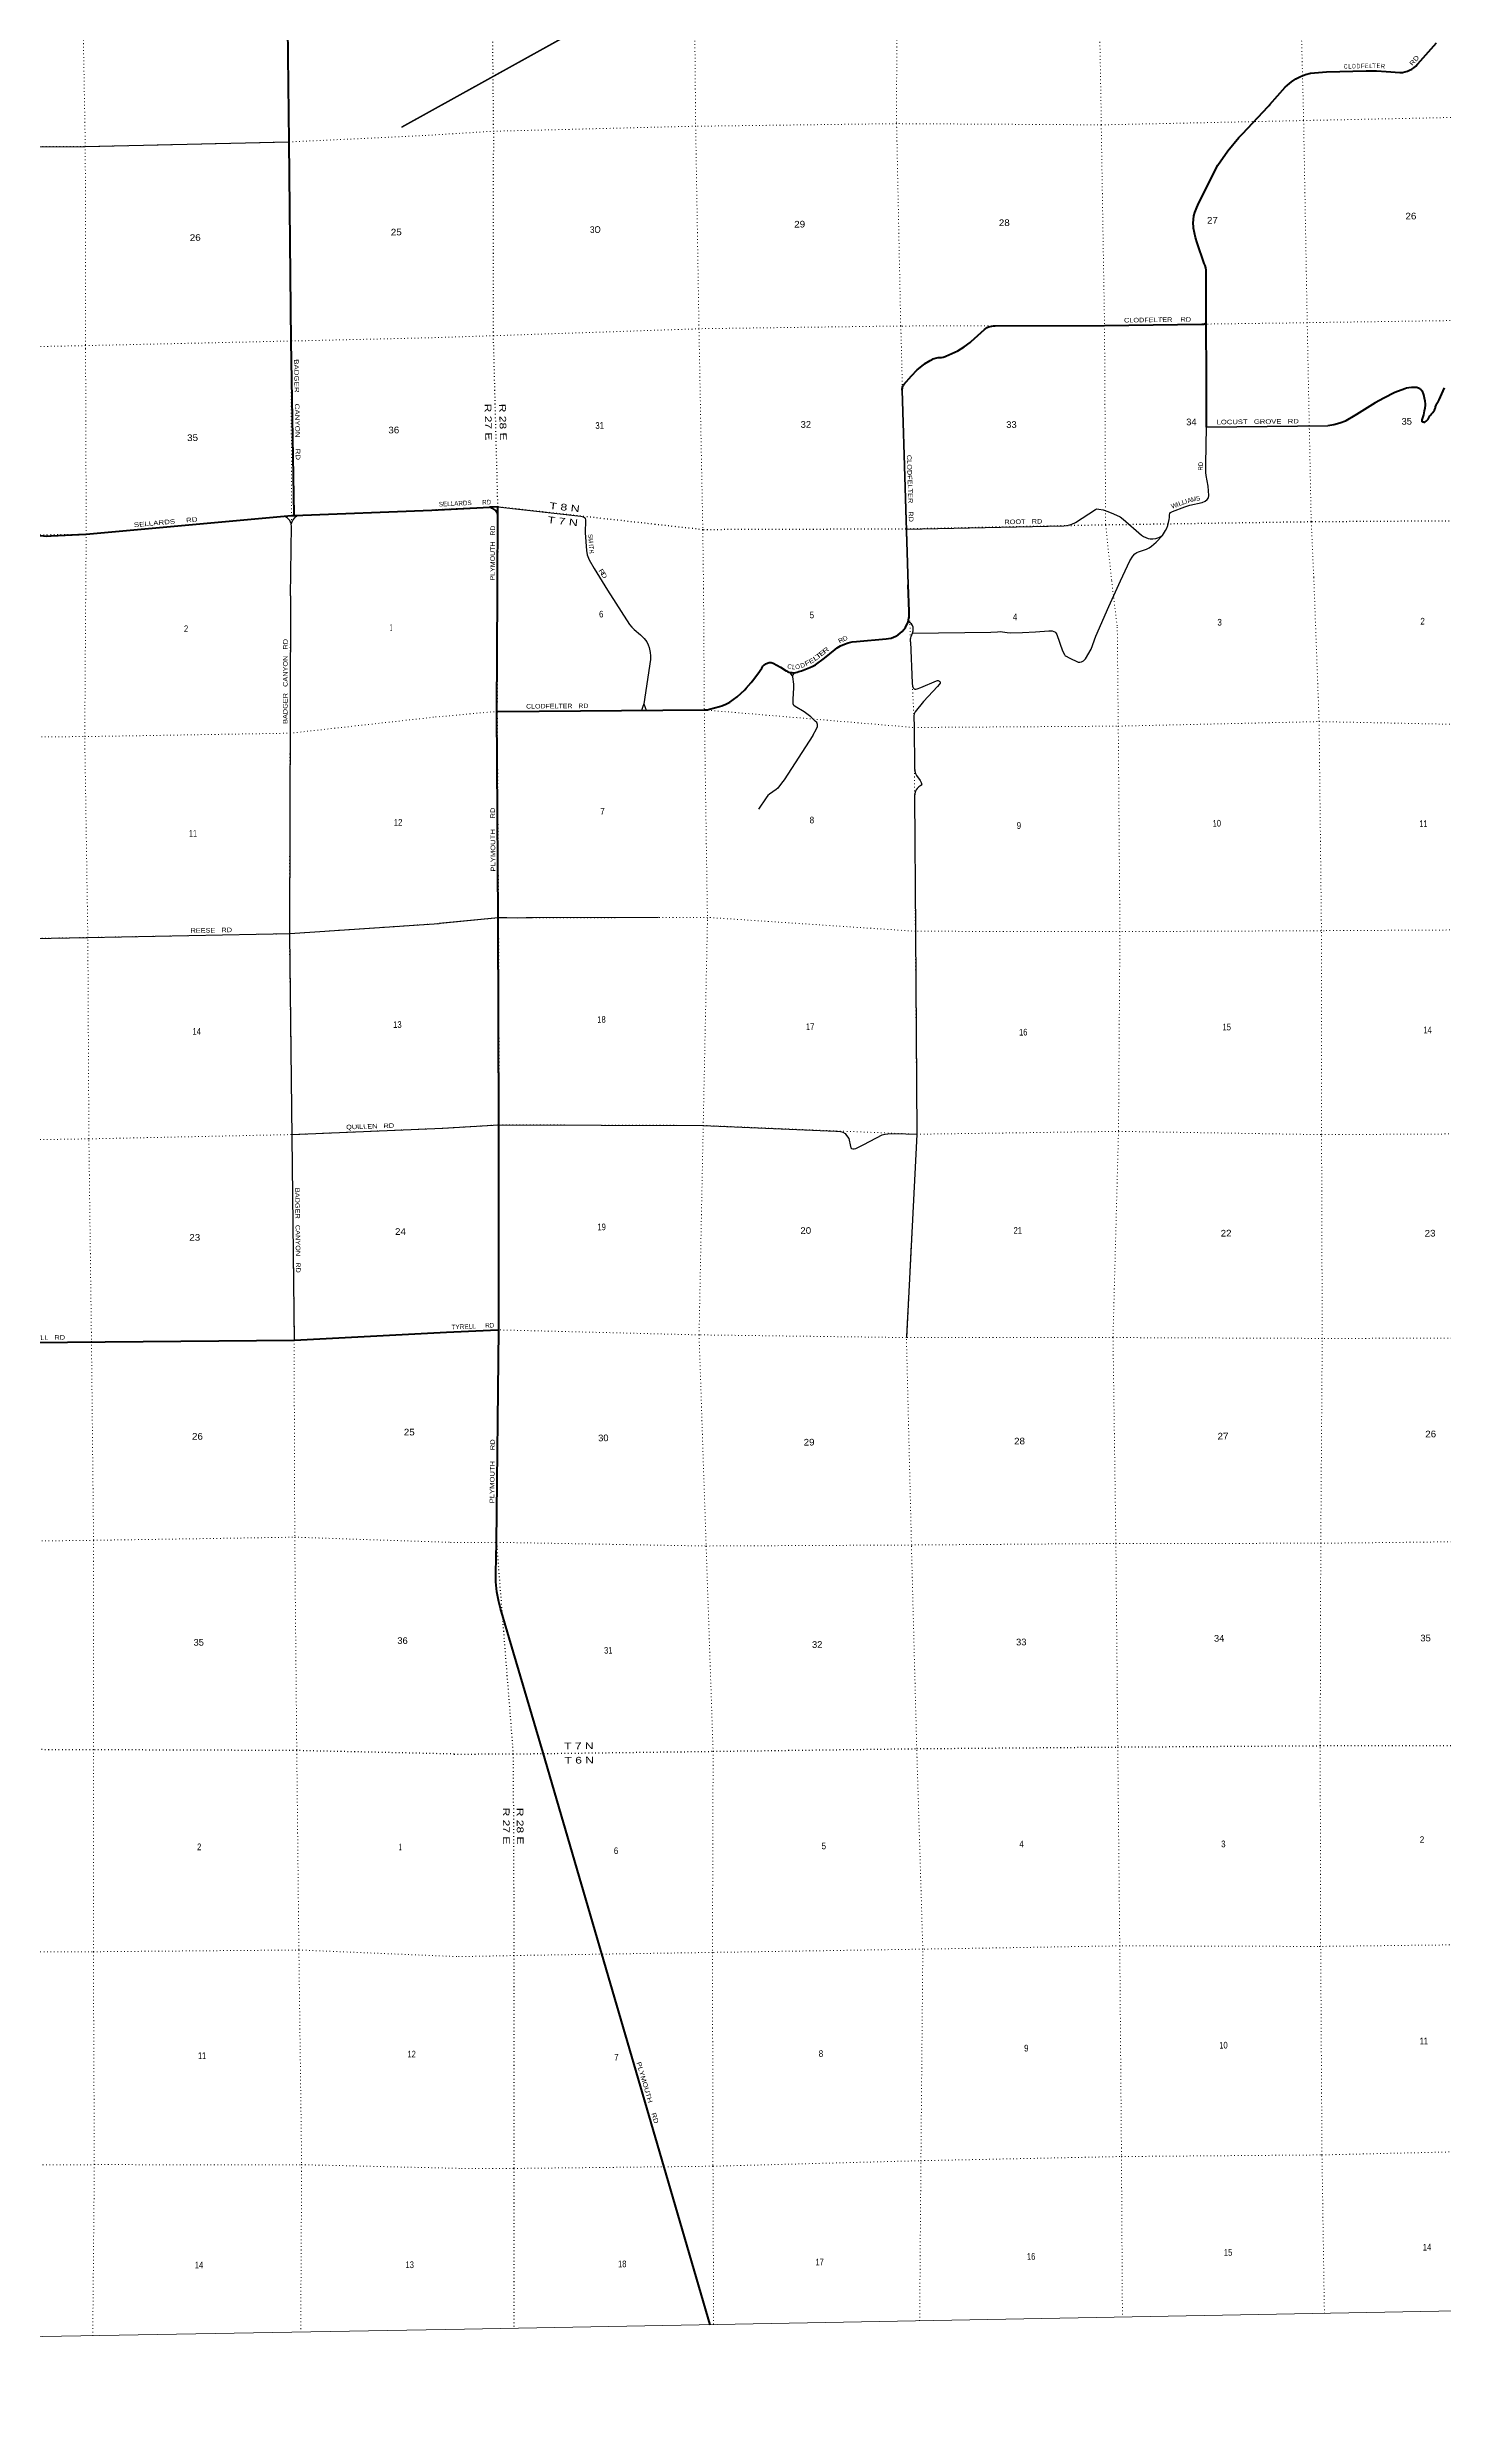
# Model space of a CAD drawing. Header units: feet. Extents: x 245918 to 509309, y -547785 to -360805.
# Drawn here: x 402847 to 439600, y -547785 to -485445 of the extents above; entities that cross this region are included whole.
import ezdxf
from ezdxf.enums import TextEntityAlignment as Align

# ---------------------------------------------------------------- set-up
doc = ezdxf.new("R2010")
doc.units = ezdxf.units.FT
doc.header["$LTSCALE"] = 60
doc.header["$PDMODE"] = 32
doc.header["$PDSIZE"] = 30
doc.linetypes.add('DOTTED', pattern=[1.5, 0.3, -1.2])
for name, color, linetype, lineweight in [('26', 7, 'Continuous', 40), ('27', 7, 'Continuous', 13), ('29', 7, 'Continuous', 25), ('34', 7, 'Continuous', 25), ('4', 7, 'Continuous', 13), ('6', 7, 'DOTTED', 25), ('7', 7, 'DOTTED', 13)]:
    doc.layers.add(name, color=color, linetype=linetype, lineweight=lineweight)
doc.layers.add('30', color=7, linetype='Continuous')

msp = doc.modelspace()

# ---------------------------------------------------------------- linework, layer by layer
at = {"layer": '26', "lineweight": 35}
for p, q in [((425505.51, -499582.57), (425350.39, -494462.78)), ((436552.56, -495401.08), (433358.96, -495439.23))]:
    msp.add_line(p, q, dxfattribs=at)
at = {"layer": '26'}
for p, q in [((409343.52, -497762.93), (412968.66, -497619.01)), ((412968.66, -497619.01), (414488.83, -497546.63))]:
    msp.add_line(p, q, dxfattribs=at)
for points in [[(409343.52, -497762.93), (409343.05, -497737.07), (409261.31, -493180.64), (409208.88, -487933.39), (409149.44, -482642.09)], [(433358.96, -495439.23), (433352.75, -491381.75), (433352.82, -491368.59), (433349.28, -491307.48), (433339.37, -491247.08), (433323.2, -491188.04), (433300.95, -491131.02), (433112.18, -490589.17), (433069.36, -490448.12), (433015.57, -490198.41), (433011.78, -490166.81), (433006.99, -490070.85), (433012.27, -489974.91), (433027.54, -489880.04), (433052.64, -489787.29), (433087.31, -489697.68), (433146.53, -489554.88), (433304.6, -489242.6), (433345.06, -489150.81), (433659.26, -488540.04), (433916.47, -488162.28), (434211.75, -487813.48), (434306.22, -487716.14), (434982.64, -486997.11), (435006.34, -486971.91), (435028.49, -486947.11), (435431.63, -486495.48), (435489.56, -486439.14), (435595.83, -486351.72), (435710.66, -486275.88), (435832.79, -486212.47), (435960.88, -486162.16), (436093.52, -486125.53), (436413.19, -486093.23), (436518.66, -486089.94), (437564.6, -486062.28), (437833.58, -486058.44), (438084.39, -486080.34), (438450.18, -486107.28), (438516.15, -486102.41), (438581.25, -486090.68), (438644.77, -486072.2), (438706.01, -486047.19), (438764.29, -486015.91), (438818.99, -485978.71), (438869.5, -485935.99), (438915.27, -485888.23), (438922.43, -485879.79), (439412.14, -485321.57)], [(425350.39, -494462.78), (425350.75, -494436.86), (425353.82, -494411.13), (425359.56, -494385.85), (425367.92, -494361.32), (425378.79, -494337.79), (425391.34, -494316.6), (425589.17, -494088.52), (425740.55, -493933.29), (425907.34, -493794.73), (425934.01, -493775.17), (426083.31, -493683.22), (426139.09, -493654.71), (426164.24, -493641.86), (426189.09, -493630.86), (426223.06, -493619.26), (426258.84, -493611.09), (426295.28, -493606.7), (426306.98, -493606.52), (426332.15, -493606.15), (426356.98, -493604.36), (426381.05, -493602.62), (426429.48, -493593.97), (426450.4, -493587.96), (426475.38, -493580.78), (426500.4, -493569.35), (426815.97, -493425.25), (426981.28, -493326), (427135.3, -493210.01), (427164.04, -493185.41), (427514.78, -492866.4), (427549.48, -492840.46), (427586.7, -492818.29), (427626.04, -492800.14), (427667.05, -492786.19), (427709.3, -492776.61), (427752.32, -492771.5), (427795.64, -492770.92), (427797.61, -492771), (430674.1, -492760.04), (433238.31, -492728.37), (433262.65, -492728.07), (433288.31, -492725.14), (433293.25, -492723.89), (433302.29, -492720.55), (433310.94, -492716.29), (433319.09, -492711.15), (433326.67, -492705.18), (433333.57, -492698.46), (433339.74, -492691.04), (433345.1, -492683.03), (433349.59, -492674.5), (433353.16, -492665.55)], [(439035.57, -495289.03), (439034.16, -495280.65), (439033.07, -495267.36), (439033.39, -495254.03), (439035.09, -495240.81), (439035.22, -495240.25), (439042.67, -495214.94), (439050.97, -495190.25), (439076.39, -495114.6), (439099.81, -495009.91), (439114.1, -494932.87), (439119.42, -494870.07), (439121.54, -494845.07), (439119.85, -494820.07), (439115.61, -494757.22), (439100.53, -494670.48), (439076.47, -494585.79), (439057.17, -494534.78), (439048.36, -494514.06), (439037.44, -494494.37), (439024.52, -494475.94), (439009.74, -494458.95), (438993.27, -494443.61), (438975.29, -494430.07), (438955.98, -494418.48), (438935.58, -494408.98), (438914.29, -494401.66), (438892.35, -494396.6), (438888.52, -494395.97), (438820.64, -494390.04), (438752.52, -494391.24), (438684.9, -494399.56), (438618.51, -494414.9), (438580.53, -494427.07), (438312.73, -494528.52), (438026.66, -494670.76), (437795.86, -494793.44), (437304.26, -495104.71), (437263.68, -495132.48), (437026.58, -495274.12), (437018.96, -495277.51), (436868.1, -495334.93), (436712.06, -495376.27), (436552.56, -495401.08)], [(439078.07, -495307.82), (439090.06, -495305.7), (439101.77, -495302.34), (439113.06, -495297.77), (439113.14, -495297.73), (439138.19, -495281.84), (439163.02, -495256.87), (439165.61, -495254.26), (439190.03, -495223.91), (439211.14, -495191.19), (439213.05, -495187.82), (439219.91, -495173.96), (439238.51, -495142.49), (439260.31, -495113.15), (439285.05, -495086.24), (439289.88, -495081.67), (439315.17, -495054.6), (439337.49, -495025.02), (439356.6, -494993.28), (439372.29, -494959.71), (439384.38, -494924.69), (439390.11, -494899.38), (439402.6, -494860.1), (439419.13, -494822.34), (439425.29, -494811.52), (439439.56, -494786.42), (439455.38, -494761.52), (439460.87, -494752.88), (439479.93, -494714.87), (439624.26, -494400.18)], [(439078.08, -495307.87), (439073.67, -495308.36), (439069.23, -495308.39), (439064.81, -495307.95), (439060.47, -495307.05), (439056.24, -495305.71), (439052.17, -495303.93), (439048.32, -495301.74), (439044.71, -495299.15), (439041.4, -495296.2), (439038.41, -495292.92), (439035.78, -495289.35), (439035.57, -495289.02)], [(393120.87, -498281.91), (393122.95, -498281.88), (398516.2, -498315.9), (402385.45, -498287.08), (402644.22, -498292.36), (402828.53, -498301.54), (402943.79, -498297.48), (403869.11, -498254.35), (409274.87, -497765.66), (409343.52, -497762.93)], [(414694.21, -499779.25), (414706.47, -497536.26), (414488.83, -497546.63)], [(414704.07, -497738.19), (414702.06, -497731.94), (414691.43, -497704.93), (414678.04, -497679.17), (414662.03, -497654.96), (414643.58, -497632.55), (414622.88, -497612.19), (414600.17, -497594.11), (414575.7, -497578.5), (414549.72, -497565.54), (414522.54, -497555.36), (414519.44, -497554.56), (414488.83, -497546.63)], [(414681.4, -502917.21), (414706.4, -502917.03), (420139.64, -502878.23), (420163.8, -502877.64), (420220.11, -502872.02), (420275.52, -502860.55), (420536.02, -502787.79), (420598.37, -502768.75), (420708.2, -502725.18), (420812.88, -502670.38), (420911.25, -502604.93), (421002.24, -502529.56), (421203.25, -502346.45), (421243.5, -502305.87), (421372.95, -502159.57), (421407.13, -502115.26), (421549.19, -501927.07), (421648.93, -501776.14), (421680.15, -501730.05), (421682.88, -501726.14), (421693.39, -501713.1), (421711.4, -501695), (421731.19, -501678.89), (421752.56, -501664.93), (421775.27, -501653.29), (421799.08, -501644.08), (421823.71, -501637.41), (421848.91, -501633.36), (421874.4, -501631.95), (421899.89, -501633.23), (421925.11, -501637.15), (421949.78, -501643.7), (422144.09, -501755.82), (422291.02, -501845.63), (422299.38, -501850.69), (422332.26, -501867.74), (422366.74, -501881.26), (422402.45, -501891.1), (422438.99, -501897.16), (422475.96, -501899.36), (422512.96, -501897.68), (422549.58, -501892.15), (422585.42, -501882.82), (422624.62, -501870.7), (422701.73, -501845.93), (422919.57, -501762.72), (422997.4, -501726.64), (423063.34, -501687.74), (423302.92, -501514.03), (423582.35, -501285.16), (423634.59, -501248.15), (423727.75, -501193.18), (423826.15, -501148.26), (423928.71, -501113.86), (424034.29, -501090.38), (424141.76, -501078.06), (424922.57, -501009.74), (424990.39, -501001.73), (425057.01, -500986.68), (425121.69, -500964.75), (425183.72, -500936.18), (425242.42, -500901.29), (425297.15, -500860.44), (425347.32, -500814.1), (425392.37, -500762.77), (425431.8, -500707.01), (425465.19, -500647.44), (425492.17, -500584.7), (425512.45, -500519.49), (425525.79, -500452.51), (425526.66, -500446.34), (425527.38, -500441.44), (425534.18, -500366.19), (425533.08, -500290.64), (425505.51, -499582.57)], [(414727.42, -519191.71), (414733.73, -513794.07), (414715.54, -508352.54), (414681.4, -502917.21), (414694.21, -499779.25)], [(393184.86, -500155.48), (393391.8, -508948.29), (393396.5, -519600.47), (393398.53, -519602.46), (409348.85, -519464.88), (413355.57, -519253.43)], [(413355.56, -519253.39), (414702.42, -519192.83), (414727.42, -519191.71)], [(420292.64, -545369.65), (419084.2, -541219.03), (417444.25, -535610.97), (415893.75, -530315.05), (414777.82, -526519.72), (414728.18, -526343.68), (414675.62, -526083.8), (414650.51, -525819.85), (414651.25, -525588.56), (414667.09, -524780.65), (414727.42, -519191.71)]]:
    msp.add_lwpolyline(points, dxfattribs=at)
at = {"layer": '29'}
for p, q in [((425568.67, -501088.07), (425612.79, -502176.31)), ((425617.5, -500858.17), (427680.77, -500834.5)), ((409282.17, -514051.15), (413259.56, -513884.89))]:
    msp.add_line(p, q, dxfattribs=at)
for points in [[(381042, -488299.77), (382266.25, -488283.2), (387623.23, -488223.58), (392940.27, -488176.89), (398398.52, -488058.78), (403845.25, -488055.45), (409208.88, -487933.39)], [(432200.73, -498290.49), (432283.23, -498154.5), (432315.97, -498091.32), (432339.62, -498024.16), (432376.78, -497869.01), (432383.55, -497815.6), (432383.8, -497740.3), (432389.42, -497707.64), (432407.19, -497686.48), (432462.53, -497658.28), (432790.48, -497534.04), (432919.39, -497489.91), (433246.77, -497419.27), (433326.35, -497386.95), (433377.8, -497344.82), (433410.55, -497293.34), (433415.28, -497232.25), (433400.03, -496986.79), (433348.57, -496713), (433339.2, -496626.61), (433338.05, -496408.79), (433358.96, -495439.23)], [(409245.97, -499876.86), (409271.88, -498030.86), (409268.3, -498002.06), (409261.74, -497973.8), (409252.25, -497946.37), (409239.95, -497920.09), (409224.97, -497895.24), (409207.48, -497872.09), (409187.66, -497850.9), (409165.73, -497831.89), (409141.94, -497815.28), (409116.54, -497801.25), (409089.81, -497789.94), (409081.89, -497787.21)], [(409264.63, -497985.9), (409279.87, -497944.37), (409299.37, -497904.65), (409322.91, -497867.2), (409350.24, -497832.41), (409381.06, -497800.66), (409415.02, -497772.32), (409432.87, -497759.65)], [(414706.47, -497536.26), (416891.43, -497780.06), (416961.6, -497798.78), (416984.98, -497817.51), (417003.69, -497831.55), (417011.89, -497884.4), (417004.49, -498218.06), (417039.77, -498684.7), (417057.49, -498795.66), (417108.94, -498926.7), (417237.43, -499160.14), (417592.52, -499727.03)], [(425461.11, -498117.26), (429600.58, -498030.47), (429675.42, -498023.45), (429759.62, -498007.07), (429815.75, -497988.35), (429908.99, -497941.85), (430438.88, -497599.98), (430475.3, -497590.53), (430519.73, -497592.87), (430641.44, -497615.99), (430762.97, -497658.39), (430913.81, -497718.51), (431086.91, -497801.14), (431168.87, -497857.31), (431647.82, -498279.33), (431700.85, -498315.97), (431762.83, -498341.7), (431824.81, -498362.77), (431878.61, -498374.47), (431942.17, -498379.42), (432028.29, -498369.79), (432103.13, -498344.05), (432200.73, -498290.49)], [(431093.92, -499478.94), (431337.17, -498952.48), (431416.69, -498828.45), (431468.14, -498774.63), (431524.73, -498737.07), (431568.71, -498716.13), (431781.54, -498650.6), (431850.67, -498612.87), (431910.18, -498568.7), (432036.48, -498461.05), (432200.73, -498290.49)], [(409245.97, -499876.86), (409224.2, -508790.69), (409341.84, -519465.25)], [(417592.52, -499727.03), (418169.96, -500629.42), (418234.52, -500704.1), (418291.01, -500762.63), (418460.48, -500905.93), (418557.32, -500996.76), (418621.88, -501083.55), (418662.23, -501166.3), (418686.44, -501236.94), (418714.69, -501364.1), (418718.72, -501454.93), (418718.72, -501549.79), (418549.25, -502714.38)], [(427680.77, -500834.5), (427860.11, -500821.14), (427930.73, -500818.11), (428112.31, -500842.34), (428199.06, -500849.4), (428511.78, -500842.34), (428854.76, -500826.19), (429209.84, -500797.93), (429294.58, -500800.95), (429338.97, -500810.04), (429365.2, -500824.16), (429391.43, -500851.41), (429415.63, -500890.78), (429568.97, -501322.71), (429617.39, -501423.63), (429641.6, -501450.87), (429661.77, -501465), (429742.47, -501508.4), (429980.54, -501617.4), (430026.95, -501622.43), (430069.31, -501613.36), (430121.77, -501588.12), (430170.19, -501536.66), (430319.49, -501282.34), (430448.61, -500935.18), (430791.59, -500152.05), (431093.92, -499478.94)], [(425617.5, -500858.17), (425636.79, -500793.87), (425640.82, -500739.38), (425634.77, -500696.99), (425618.63, -500656.62), (425590.38, -500616.25), (425564.16, -500592.03), (425503.63, -500553.68)], [(425568.67, -501088.07), (425568.19, -501010.35), (425572.22, -500977.04), (425580.3, -500945.25), (425617.5, -500858.17)], [(422467.26, -502007.44), (422448.09, -501970.61), (422432.95, -501947.9), (422390.59, -501893.4)], [(422467.26, -502007.44), (422471.29, -501972.63), (422477.34, -501951.94), (422492.47, -501927.21), (422515.67, -501899.46)], [(422996.56, -503551.4), (423092.68, -503371.86), (423118.91, -503314.33), (423122.94, -503290.11), (423120.93, -503258.83), (423098.73, -503211.4), (423060.4, -503170.02), (422939.35, -503057), (422765.85, -502923.78), (422527.78, -502786.53), (422491.46, -502759.28), (422475.33, -502717.91), (422475.33, -502592.77), (422499.54, -502294.05), (422499.53, -502246.62), (422491.47, -502197.17), (422467.26, -502007.44)], [(425612.79, -502176.31), (425619.63, -502253.7), (425633.76, -502295.08), (425662, -502324.34), (425678.14, -502330.4), (425706.39, -502331.41), (425742.7, -502326.36), (425839.55, -502287), (426247.1, -502113.42), (426273.32, -502106.35), (426291.48, -502106.35), (426313.67, -502110.39), (426323.76, -502117.46), (426337.88, -502128.55), (426347.97, -502146.72), (426343.94, -502173.97), (426323.76, -502207.27), (426275.34, -502262.78), (425908.15, -502654.35), (425690.25, -502928.86), (425666.04, -502976.29), (425657.97, -503029.78), (425662, -503340.62), (425670.07, -504390.19)], [(418549.25, -502714.38), (418515.97, -502817.83), (418484.45, -502890.05)], [(418549.25, -502714.38), (418580.53, -502814.8), (418592.64, -502843.06), (418618.79, -502889.09)], [(422996.56, -503551.4), (422239.82, -504713.48), (422174.08, -504806.31)], [(422174.08, -504806.31), (422075.86, -504932.06), (422033.49, -504970.41), (421946.74, -505037.02), (421851.92, -505097.57), (421811.57, -505131.88), (421765.17, -505190.41), (421561.4, -505491.15)], [(425670.07, -504390.19), (425680.17, -504491.12), (425698.32, -504553.69), (425720.52, -504604.15), (425821.4, -504735.34), (425849.64, -504783.79), (425859.73, -504810.02), (425862.76, -504827.69), (425859.74, -504839.8), (425852.67, -504854.94), (425841.57, -504864.52), (425787.1, -504900.85), (425768.94, -504917.51), (425742.71, -504947.28), (425714.47, -504983.61), (425694.29, -505017.92), (425687.23, -505038.61), (425678.15, -505087.06), (425675.23, -505147.32)], [(425675.23, -505147.32), (425694.73, -508707.46), (425733.89, -514050.4), (425458.66, -519392.84)], [(387890.5, -508752.46), (393375.75, -508903.48), (398577.98, -508958.22), (403909.99, -508868.3), (409227.82, -508764.51), (413163.2, -508496.59)], [(418926.9, -508341.88), (415596.58, -508348.71), (415452.44, -508352.33), (415217.35, -508353.49), (414943.23, -508350.88), (414715.54, -508352.54), (413163.2, -508496.85)], [(413259.56, -513884.89), (414733.73, -513794.07), (420110.46, -513810.2), (423604.04, -513957.35)], [(423604.04, -513957.35), (423724.09, -513969.11), (423788.66, -513990.3), (423845.15, -514025.63), (423885.5, -514075.08), (423939.97, -514154.81), (423954.1, -514196.18), (423974.27, -514325.36), (423994.45, -514398.03), (424014.62, -514419.23), (424046.9, -514430.32), (424081.2, -514427.3), (424131.64, -514414.18), (424337.44, -514309.22), (424821.65, -514058.93), (424853.94, -514047.83), (424896.31, -514037.74), (424966.92, -514030.67), (425152.53, -514026.64), (425733.8, -514042.37)]]:
    msp.add_lwpolyline(points, dxfattribs=at)
at = {"layer": '34'}
for p, q in [((412179.11, -487534.98), (426908.84, -479366.08)), ((412179.14, -487541.05), (426908.86, -479372.16))]:
    msp.add_line(p, q, dxfattribs=at)
at = {"layer": '4'}
msp.add_lwpolyline([(252658.03, -364975.08), (284238.76, -364605.82), (315818.96, -364193.12), (347398.55, -363736.98), (378977.49, -363237.41), (410555.7, -362694.39), (442133.15, -362107.94), (473709.75, -361478.06), (505285.47, -360804.74), (509308.75, -543581.54), (477481.62, -544260.21), (445653.59, -544895.11), (413824.71, -545486.24), (381995.06, -546033.57), (350164.67, -546537.12), (318333.63, -546996.89), (286501.99, -547412.88), (254669.8, -547785.08)], close=True, dxfattribs=at)
msp.add_lwpolyline([(252658.03, -364975.08), (284238.76, -364605.82), (315818.96, -364193.12), (347398.55, -363736.98), (378977.49, -363237.41), (410555.7, -362694.39), (442133.15, -362107.94), (473709.75, -361478.06), (505285.47, -360804.74), (509308.75, -543581.54), (477481.62, -544260.21), (445653.59, -544895.11), (413824.71, -545486.24), (381995.06, -546033.57), (350164.67, -546537.12), (318333.63, -546996.89), (286501.99, -547412.88), (254669.8, -547785.08)], close=True, dxfattribs=at)
at = {"layer": '6'}
for p, q in [((414595.11, -487658.46), (414538.91, -482288.82)), ((414589.28, -493032.64), (414595.06, -487655.32)), ((414706.47, -497536.26), (414589.36, -493032.68)), ((414706.47, -497536.26), (414694.21, -499779.25)), ((430705.82, -498012.03), (425447.89, -498119.49)), ((436116.01, -497930.27), (430699.87, -498012.97)), ((441459.88, -497896.27), (436115.99, -497930.28)), ((425447.85, -498119.5), (420102.43, -498136.26))]:
    msp.add_line(p, q, dxfattribs=at)
for points in [[(381208.81, -498405.24), (382426.73, -498384.66), (387717.9, -498350.6), (393122.95, -498281.88), (398516.2, -498315.9), (403869.11, -498254.35), (409274.87, -497765.66), (412968.66, -497619.01)], [(420102.4, -498136.64), (414706.47, -497536.26), (412968.66, -497619.01)], [(414694.21, -499779.25), (414681.4, -502917.21), (414715.54, -508352.54), (414733.73, -513794.07), (414727.42, -519191.71), (414667.09, -524780.65), (415107.14, -530347.93), (415127.87, -535652.94), (415125.76, -541255.28), (415124.77, -545462.96)], [(413554.04, -530351.27), (409411.4, -530259.88), (404059.92, -530239.5), (398734.39, -530225.17), (393406.87, -530198.79), (388003.5, -530152.23), (382737.95, -530069.7), (381732.54, -530130.89)], [(413554.04, -530351.27), (415107.14, -530347.93), (420370.82, -530279.02), (425730.61, -530209.03), (431022.6, -530165.89), (436350.72, -530130.38), (441554.98, -530122.35), (445367.47, -530039.55)]]:
    msp.add_lwpolyline(points, dxfattribs=at)
at = {"layer": '7'}
for p, q in [((419863.77, -482120.57), (419911.15, -487515.11)), ((435814.29, -483291.9), (435914.5, -487368.71)), ((425205.36, -484345.38), (425200.65, -487449.02)), ((430590.63, -487480.27), (430534.92, -484303.04)), ((425200.29, -487451.08), (419907.9, -487519.69)), ((430589.1, -487482.7), (425198.78, -487451.05)), ((425200.55, -487449.01), (425309.46, -492778.2)), ((430587.6, -487484.77), (430673.97, -492757.78)), ((435915.36, -487369.66), (430587.73, -487483.55)), ((435914.48, -487368.69), (436009.14, -492688.95)), ((441316.96, -487258.07), (435915.4, -487369.19)), ((414602.19, -487649.62), (412792.39, -487762.27)), ((419915.26, -487518.7), (414594.89, -487650.07)), ((419911.36, -487521.06), (419998.65, -492847.31)), ((414591.35, -493030.94), (412887.6, -493086.48)), ((420003.89, -492849.33), (414589.91, -493030.98)), ((420001.84, -492834.62), (419997.7, -492834.7)), ((419997.96, -492848.76), (420099.34, -498136.33)), ((425309.26, -492774.9), (420000.81, -492846.88)), ((430675.55, -492760.03), (425307.77, -492776.49)), ((425311.87, -492779.57), (425447.02, -498117.32)), ((430673.99, -492757.78), (430703.13, -498010.14)), ((436009.16, -492689.79), (430674.1, -492760.04)), ((436009.12, -492687.45), (436114.03, -497929.25)), ((441394.44, -492610.05), (436012.05, -492687.47)), ((430703.39, -498014.66), (430862.01, -499483.26)), ((436114.22, -497930.78), (436182.03, -499383.41)), ((420098.53, -498137.79), (420118.89, -499681.22)), ((425447.05, -498114.26), (425505.54, -499583.36))]:
    msp.add_line(p, q, dxfattribs=at)
for points in [[(403855.15, -499969.9), (403869.11, -498254.35), (403852.03, -493365.96), (403845.25, -488055.45), (403748.86, -482640.38), (403630, -477661.83), (403545.62, -472425.33), (403478.86, -467618.44)], [(408788.39, -467596.03), (408902.24, -472349.64), (409043.13, -477504.52), (409149.44, -482642.09), (409208.88, -487933.39), (409261.09, -493170.6), (409274.87, -497765.66), (409245.97, -499876.86)], [(381042, -488299.77), (382266.25, -488283.2), (387623.23, -488223.58), (392940.27, -488176.89), (398398.52, -488058.78), (403845.25, -488055.45), (409208.88, -487933.39), (412792.39, -487762.27)], [(412887.6, -493086.48), (409261.09, -493170.6), (403853.18, -493291.62), (398463.01, -493396.18), (392929.97, -493497.86), (387640.37, -493602.22), (382383.33, -493723.94), (381131.93, -493747.56)], [(404041.06, -545659.12), (404082.67, -541155.58), (404057.49, -535552.94), (404059.92, -530239.5), (404062.59, -524727.25), (404007.07, -519443.86), (403939.57, -514164.47), (403911.88, -508864.48), (403830.55, -503579.62), (403855.15, -499969.9)], [(409245.97, -499876.86), (409235.14, -503488.46), (409217.73, -508764.9), (409282.17, -514051.15), (409341.84, -519465.25), (409358.28, -524645.16), (409411.4, -530259.88), (409466.96, -535507.13), (409540.03, -541141.96), (409515.38, -545562.9)], [(420118.89, -499681.22), (420139.64, -502878.23), (420222.14, -508411.42), (420110.46, -513810.2), (420001.24, -519321.4), (420186.86, -524877.48), (420370.82, -530279.02), (420353.36, -535570.4), (420367.52, -541196.65), (420384.17, -545367.99)], [(425807.57, -545268.83), (425840.64, -541051.12), (425891.2, -535484.37), (425730.61, -530209.03), (425591.17, -524851.15), (425458.66, -519392.84), (425733.8, -514042.37), (425694.66, -508701.44), (425665.32, -503340.32), (425505.51, -499582.57)], [(430862.01, -499483.26), (431009.6, -500699.18), (431035.48, -503304.34), (431079.33, -508711.46), (431041.47, -513966.94), (430897.28, -519392.22), (430973.3, -524811.02), (431022.6, -530165.89), (431074.6, -535398.29), (431119.91, -540941.88), (431145.11, -545170)], [(436461.64, -545070.31), (436397.89, -540898.9), (436363.23, -535415.4), (436350.72, -530130.38), (436365.81, -524804.9), (436404.24, -519414.92), (436386.91, -514053.68), (436383.51, -508684.24), (436322.65, -503184.98), (436182.03, -499383.41)], [(381292.59, -503480.29), (382544.46, -503464.08), (387884.15, -503329.83), (393266.83, -503585.59), (398548.9, -503605.51), (403830.55, -503579.62), (409237.43, -503489.6), (413066.04, -503063.82)], [(413066.04, -503063.82), (414681.4, -502917.21), (420139.64, -502878.23), (425665.32, -503340.32), (431035.48, -503304.34), (436322.65, -503184.98), (441632.27, -503292.19), (444851.32, -503240.12)], [(381381.23, -508849.84), (382591.95, -508785.62), (387895.58, -508749.72), (393394.24, -508903.64), (398560.78, -508957.03), (403910.74, -508865.62), (409165.81, -508768.85), (413163.2, -508496.59)], [(444955.68, -508658.61), (441657.66, -508657.36), (436457.84, -508686.2), (431079.33, -508711.46), (425694.66, -508701.44), (420224.1, -508337.09), (414715.54, -508352.54), (413163.2, -508496.85)], [(381469.58, -514202.27), (382645.36, -514155.36), (387933.01, -514125.46), (393393.67, -514187.44), (398605.93, -514244.51), (403939.57, -514164.47), (409282.17, -514051.15), (413259.56, -513884.89)], [(413259.56, -513884.89), (414733.73, -513794.07), (420110.46, -513810.2), (425733.8, -514042.37), (431041.47, -513966.94), (436386.91, -514053.68), (441685.06, -514024.52), (445058.22, -513982.84)], [(381558.6, -519594.05), (382696.71, -519587.34), (387956.47, -519495.16), (393398.53, -519602.46), (398613.9, -519558), (404011.32, -519511.38), (409341.84, -519465.25), (413355.56, -519253.39)], [(445162.46, -519395.13), (441696.6, -519405.91), (436404.24, -519414.92), (430897.28, -519392.22), (425458.66, -519392.84), (420001.24, -519321.4), (414727.42, -519191.71), (413355.56, -519253.39)], [(381645.07, -524832.43), (382724.36, -524794.39), (387983.83, -524949.21), (393293.46, -524901.27), (398649.1, -524791.13), (404062.59, -524727.25), (409358.28, -524645.16), (413454.42, -524781.2)], [(413454.42, -524781.2), (414667.09, -524780.65), (420186.86, -524877.48), (425591.17, -524851.15), (430973.3, -524811.02), (436365.81, -524804.9), (441687.67, -524745.37), (445264.7, -524703.38)], [(445469.43, -535333.59), (441648.98, -535350.26), (436288.9, -535413.44), (431074.6, -535398.29), (425891.2, -535484.37), (420353.36, -535570.4), (415127.87, -535652.94), (413649.38, -535682.03)], [(381824.17, -535681.66), (382769.17, -535630.18), (388156.61, -535638.56), (393476.2, -535616.73), (398789.84, -535556.75), (404057.49, -535552.94), (409466.96, -535507.13), (413649.38, -535682.03)], [(413749.03, -541254.59), (415125.76, -541255.28), (420367.52, -541196.65), (425840.64, -541051.12), (431119.91, -540941.88), (436397.89, -540898.9), (441729.06, -540775.03), (445572.98, -540710.01)], [(381915.23, -541198.09), (382856.26, -541228.88), (388241.72, -541221.19), (393563.31, -541199.37), (398852.94, -541173.5), (404082.67, -541155.58), (409538.01, -541156.01), (413749.03, -541254.59)]]:
    msp.add_lwpolyline(points, dxfattribs=at)
msp.add_point((430674.01, -492760.04), dxfattribs=at)

# ---------------------------------------------------------------- texts
at = {"layer": '27'}
for s, rotation, width, p in [('C', 1.364, 0.65, (437022.59, -486004.81)), ('L', 0.864, 0.8, (437135, -486001.11)), ('O', 0.864, 0.65, (437237.17, -485998.74)), ('D', 1.364, 0.65, (437354.84, -485995.6)), ('F', 1.364, 0.75, (437471.89, -485992.59)), ('E', 0.222, 0.7, (437574.68, -485990.23)), ('L', 359.379, 0.75, (437685.96, -485989.73)), ('T', 359.689, 0.8, (437771.17, -485988.61)), ('E', 357.265, 0.75, (437882.89, -485989.05)), ('R', 355.265, 0.75, (437999.27, -485999.48)), ('R', 26.382, 1.15, (423759.97, -501098.59)), ('D', 23.102, 1.1, (423867.94, -501051.24)), ('C', 346.209, 0.9, (422370.23, -501790.27)), ('L', 355.633, 0.85, (422489.95, -501808.11)), ('O', 10.884, 0.8, (422605.17, -501799.59)), ('F', 25.484, 1.3, (422872.77, -501697.33)), ('E', 28.704, 1.3, (422989.86, -501639.22)), ('L', 32.36, 1.6, (423103.93, -501562.33)), ('T', 37.072, 1.75, (423181.97, -501502.57)), ('E', 38.072, 1.6, (423276.99, -501426.95)), ('R', 38.072, 1.45, (423372.66, -501352.01))]:
    msp.add_text(s, height=120, rotation=rotation, dxfattribs=dict(at, width=width)).set_placement(p, align=Align.CENTER)
for s, rotation, width, p in [('RD', 48.74, 1.25, (438775.98, -485936.23)), ('CLODFELTER    RD', 0.708, 1.2, (431187.96, -492683.69)), ('BADGER     CANYON     RD', 271.028, 1.3, (409339.74, -493649.66)), ('LOCUST   GROVE   RD', 0.684, 1.25, (433625.89, -495364.21)), ('CLODFELTER    RD', 271.735, 1.2, (425472.37, -496168.61)), ('RD', 2.726, 0.85, (414295.37, -497476.4)), ('SELLARDS     RD', 5.166, 1.3, (405129.13, -498070.16)), ('PLYMOUTH   RD', 89.687, 1.15, (414623.4, -499471.66)), ('CLODFELTER   RD', 0.409, 1.15, (415448.4, -502841.73)), ('PLYMOUTH     RD', 90.36, 1.25, (414638.78, -507128.79)), ('TYRELL', 2.574, 1.05, (413488.62, -519177.61)), ('RD', 2.574, 0.85, (414375.61, -519136.36)), ('TYRELL   RD', 0.494, 1.2, (402146.13, -519457)), ('PLYMOUTH     RD', 89.382, 1.25, (414608.18, -523752.89)), ('PLYMOUTH     RD', 286.3, 1.25, (418353.49, -538470.85))]:
    msp.add_text(s, height=120, rotation=rotation, dxfattribs=dict(at, width=width)).set_placement(p)
msp.add_text('SELLARDS', height=120, rotation=2.726, dxfattribs=at).set_placement((413153.04, -497526.44))
msp.add_text('D', height=120, rotation=18.884, dxfattribs=at).set_placement((422746.45, -501758.23), align=Align.CENTER)
at = {"layer": '30'}
for s, rotation, width, p in [('RD', 88.765, 0.8, (433260.71, -496581.77)), ('ROOT   RD', 1.201, 1.2, (428041.3, -497993.15))]:
    msp.add_text(s, height=120, rotation=rotation, dxfattribs=dict(at, width=width)).set_placement(p)
for s, rotation, width, p in [('W', 20.749, 0.9, (432528.23, -497558.47)), ('L', 20.749, 1.25, (432691.79, -497495.1)), ('L', 18.898, 1.2, (432779.26, -497462.97)), ('I', 18.898, 0.95, (432844.31, -497441.44)), ('A', 15.176, 1.05, (432922.97, -497420.31)), ('M', 13.176, 0.85, (433034.86, -497392.45)), ('S', 12.176, 0.95, (433149.35, -497366.8)), ('S', 274.324, 0.8, (417082.61, -498309.22)), ('M', 274.324, 0.75, (417091.72, -498427.5)), ('T', 274.324, 0.9, (417104.01, -498608.73)), ('H', 275.073, 0.7, (417113.2, -498717.76)), ('R', 302.062, 1.3, (417391.75, -499274.64)), ('D', 302.062, 1.3, (417451.94, -499370.74)), ('BADGER   CANYON   RD', 89.86, 1.2, (409169.9, -502127.98)), ('REESE   RD', 1.118, 1.2, (407162.82, -508734.8)), ('QUILLEN   RD', 1.919, 1.2, (411344.45, -513894.14)), ('BADGER   CANYON   RD', 270.631, 1.2, (409379.96, -516572.23))]:
    msp.add_text(s, height=120, rotation=rotation, dxfattribs=dict(at, width=width)).set_placement(p, align=Align.CENTER)
for rotation, p in [(20.749, (432611.54, -497526.34)), (274.324, (417099.39, -498545.22))]:
    msp.add_text('I', height=120, rotation=rotation, dxfattribs=at).set_placement(p, align=Align.CENTER)
at = {"layer": '6'}
for s, rotation, width, p in [('R 27 E', 271.49, 1.35, (414354.63, -494823.34)), ('R 28 E', 271.49, 1.35, (414736.91, -494825.64)), ('T 8 N', 353.651, 1.4, (416052.75, -497586.75)), ('T 7 N', 353.651, 1.4, (416005.11, -497954.76)), ('T 7 N', 0.75, 1.35, (416452.76, -530227.74)), ('T 6 N', 0.75, 1.35, (416461.04, -530605.73)), ('R 27 E', 270.224, 1.35, (414836.78, -531762.24)), ('R 28 E', 270.224, 1.35, (415202.27, -531765.9))]:
    msp.add_text(s, height=175, rotation=rotation, dxfattribs=dict(at, width=width)).set_placement(p)
at = {"layer": '7'}
for s, height, rotation, width, p in [('28', 175.4, 0.683, 1.1, (427892.67, -490147.99)), ('27', 175.4, 0.683, 1.1, (433372.31, -490083.83)), ('26', 175.4, 0.683, 1.1, (438596.39, -489973.12)), ('26', 175, 1.261, 1.1, (406597.78, -490538.7)), ('25', 175, 1.261, 1.1, (411889.98, -490394.96)), ('3O', 175.4, 0.68, 0.9, (417131.55, -490328.05)), ('29', 175.4, 0.683, 1.1, (422506.78, -490186.15)), ('36', 175, 1.261, 1.1, (411824.32, -495603.13)), ('31', 175.4, 0.682, 0.85, (417274.03, -495482.75)), ('32', 175.4, 0.68, 1.05, (422676.21, -495454.93)), ('33', 175.4, 0.68, 1.05, (428088.42, -495457.87)), ('34', 175.4, 0.68, 1.05, (432824.88, -495387.9)), ('35', 175.4, 0.68, 1.05, (438493.16, -495372.92)), ('35', 175, 1.261, 1.1, (406527.32, -495804.93)), ('6', 175, 0.641, 0.9, (417368.56, -500444.85)), ('5', 175, 0.641, 0.9, (422913.05, -500467.63)), ('4', 175, 0.641, 0.9, (428263.16, -500517.27)), ('3', 175, 0.641, 0.9, (433645.07, -500658.17)), ('2', 175, 0.641, 0.9, (438988.87, -500630.9)), ('7', 175, 0.641, 0.9, (417401.77, -505634.74)), ('8', 175, 0.641, 0.9, (422913.28, -505862.83)), ('9', 175, 0.641, 0.9, (428363.12, -506007.93)), ('10', 175, 0.641, 0.85, (433519.75, -505947.74)), ('11', 175, 0.641, 0.65, (438963.71, -505959.95)), ('18', 175, 0.641, 0.85, (417323.2, -511111.63)), ('17', 175, 0.641, 0.85, (422814.5, -511302.75)), ('15', 175, 0.641, 0.85, (433780.41, -511310.78)), ('16', 175, 0.641, 0.85, (428423.33, -511445.62)), ('14', 175, 0.641, 0.85, (439067.67, -511386.13)), ('19', 175, 0.641, 0.85, (417327.62, -516569.59)), ('20', 175, 0.641, 1.1, (422667.08, -516665.56)), ('21', 175, 0.641, 0.85, (428280.16, -516662.18)), ('22', 175, 0.641, 1.1, (433732.34, -516734.99)), ('23', 175, 0.641, 1.1, (439100.98, -516736)), ('30', 175, 0.641, 1.05, (417345.86, -522121.57)), ('29', 175, 0.641, 1.1, (422755.09, -522234.73)), ('28', 175, 0.641, 1.1, (428294.05, -522205.62)), ('27', 175, 0.641, 1.1, (433650.48, -522075.11)), ('26', 175, 0.641, 1.1, (439117.38, -522018.13)), ('32', 175, 0.641, 1.05, (422974.91, -527558.13)), ('33', 175, 0.641, 1.05, (428346.76, -527492.02)), ('34', 175, 0.641, 1.05, (433555.43, -527394.42)), ('35', 175, 0.641, 1.05, (438989.49, -527388.43)), ('31', 175, 0.641, 0.85, (417501.38, -527708.84)), ('6', 175, 0.641, 0.9, (417758.64, -532983.42)), ('5', 175, 0.641, 0.9, (423227.1, -532857.25)), ('4', 175, 0.641, 0.9, (428431.67, -532806.34)), ('3', 175, 0.641, 0.9, (433744.11, -532803.12)), ('2', 175, 0.641, 0.9, (438973.28, -532690.43)), ('10', 175, 0.641, 0.85, (433694.68, -538100.88)), ('11', 175, 0.641, 0.65, (438973.93, -537989.64)), ('7', 175, 0.641, 0.9, (417768.62, -538415.53)), ('8', 175, 0.641, 0.9, (423152.17, -538319.81)), ('9', 175, 0.641, 0.9, (428557.22, -538177.8)), ('16', 175, 0.641, 0.85, (428631.93, -543659.47)), ('15', 175, 0.641, 0.85, (433816.45, -543553.48)), ('14', 175, 0.641, 0.85, (439054.59, -543415.41)), ('18', 175, 0.641, 0.85, (417868.9, -543856.14)), ('17', 175, 0.641, 0.85, (423064.73, -543808.05))]:
    msp.add_text(s, height=height, rotation=rotation, dxfattribs=dict(at, width=width)).set_placement(p)
for s, width, p in [('2', 0.85, (406441.74, -500829.6)), ('1', 0.4, (411863.18, -500793.84)), ('11', 0.65, (406575.1, -506211.26)), ('12', 0.85, (411968.68, -505921.19)), ('13', 0.85, (411950.4, -511244.12)), ('14', 0.85, (406666.56, -511424.63)), ('23', 1.1, (406583.49, -516843.87)), ('24', 1.1, (411997.72, -516690.16)), ('25', 1.1, (412228.97, -521967.73)), ('26', 1.1, (406653.86, -522080.18)), ('35', 1.05, (406694.05, -527498.81)), ('36', 1.05, (412058.91, -527453.54)), ('2', 0.85, (406788.38, -532880.85)), ('1', 0.4, (412103.43, -532880.54)), ('11', 0.65, (406814.28, -538375.6)), ('12', 0.85, (412324.65, -538334.54)), ('14', 0.85, (406726.86, -543886.45)), ('13', 0.85, (412273.85, -543877.13))]:
    msp.add_text(s, height=175, dxfattribs=dict(at, width=width)).set_placement(p)

doc.saveas('drawing.dxf')
